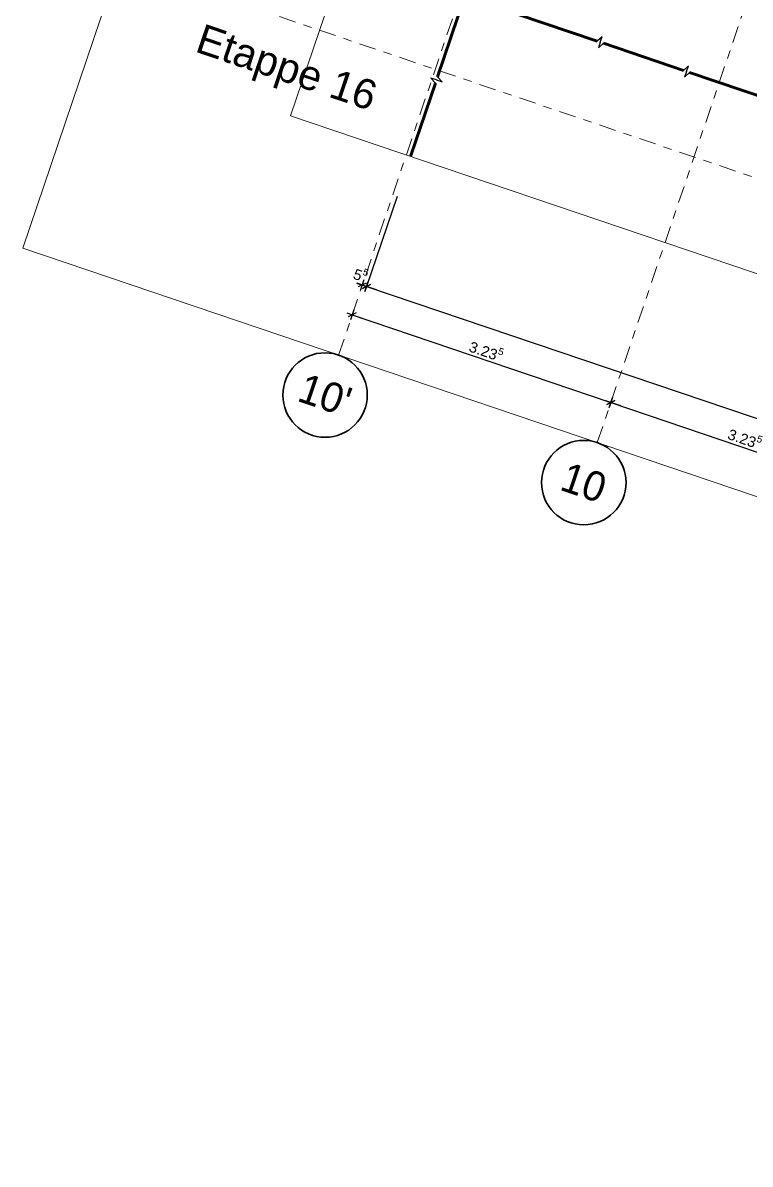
# Model space of a CAD drawing. Header units: metres. Extents: x 2661608 to 2661648.6, y 1209464.3 to 1209501.1.
# Drawn here: x 2661607.96 to 2661616.57, y 1209464.29 to 1209477.8 of the extents above; entities that cross this region are included whole.
import ezdxf

# ---------------------------------------------------------------- set-up
doc = ezdxf.new("R2010")
doc.units = ezdxf.units.M
doc.header["$PDMODE"] = 65
doc.linetypes.add('AUSGEZOGEN', pattern=[0])
doc.linetypes.add('PHANTOM2_S8', pattern=[0.3, 0.2, -0.05, 0, -0.05])
for name, color, linetype, lineweight in [('TB_639', 7, 'AUSGEZOGEN', 25), ('TB_643', 7, 'AUSGEZOGEN', 25), ('TB_649', 7, 'AUSGEZOGEN', 25), ('TB_650', 7, 'AUSGEZOGEN', 25)]:
    doc.layers.add(name, color=color, linetype=linetype, lineweight=lineweight)
doc.styles.add('ARIAL', font='arial.ttf')
doc.dimstyles.new('DIMSTYLE_2', dxfattribs={"dimtxt": 0.125, "dimasz": 0.125, "dimexe": 0, "dimexo": 0, "dimgap": 0.0625, "dimtad": 2, "dimdec": 3, "dimrnd": 0.005, "dimzin": 4, "dimdsep": 46, "dimtxsty": 'ARIAL', "dimblk1": 'ALL_ML_STRICH', "dimblk2": 'ALL_ML_STRICH', "dimsah": 1, "dimcen": 0, "dimclrd": 7, "dimclre": 7, "dimclrt": 7, "dimadec": 0, "dimazin": 0, "dimtfac": 1, "dimtdec": 0, "dimtix": 1, "dimtmove": 2, "dimatfit": 3, "dimfxl": 0, "dimtzin": 0, "dimlwd": 0, "dimlwe": 25, "dimarcsym": 0})
doc.dimstyles.new('DIMSTYLE_3', dxfattribs={"dimtxt": 0.125, "dimasz": 0.125, "dimexe": 0, "dimexo": 0, "dimgap": 0.0625, "dimtad": 2, "dimdec": 3, "dimrnd": 0.005, "dimzin": 4, "dimdsep": 46, "dimtxsty": 'ARIAL', "dimblk1": 'ALL_ML_STRICH', "dimblk2": 'ALL_ML_STRICH', "dimsah": 1, "dimcen": 0, "dimclrd": 7, "dimclre": 7, "dimclrt": 7, "dimadec": 0, "dimazin": 0, "dimtfac": 1, "dimtdec": 0, "dimtix": 1, "dimtmove": 2, "dimatfit": 3, "dimfxl": 0, "dimtzin": 0, "dimlwd": 0, "dimlwe": 25, "dimarcsym": 0})
doc.dimstyles.new('DIMSTYLE_4', dxfattribs={"dimtxt": 0.125, "dimasz": 0.125, "dimexe": 0, "dimexo": 0, "dimgap": 0.0625, "dimtad": 2, "dimdec": 1, "dimlfac": 100, "dimrnd": 0.5, "dimzin": 4, "dimdsep": 46, "dimtxsty": 'ARIAL', "dimblk1": 'ALL_ML_STRICH', "dimblk2": 'ALL_ML_STRICH', "dimsah": 1, "dimcen": 0, "dimclrd": 7, "dimclre": 7, "dimclrt": 7, "dimadec": 0, "dimazin": 0, "dimtfac": 1, "dimtdec": 0, "dimtix": 1, "dimtmove": 2, "dimatfit": 3, "dimfxl": 0, "dimtvp": 1.2, "dimtzin": 0, "dimlwd": 0, "dimlwe": 25, "dimarcsym": 0})

# ---------------------------------------------------------------- blocks, each defined once
blk = doc.blocks.new('ALL_ML_STRICH')
at = {"color": 0, "linetype": 'ByBlock', "lineweight": -2}
for p, q in [((-1, 0), (0.5, 0)), ((-0.3, -0.3), (0.3, 0.3)), ((0, -0.5), (0, 0.5))]:
    blk.add_line(p, q, dxfattribs=at)
blk = doc.blocks.new('*D15')
at = {"layer": 'DEFPOINTS', "color": 7, "linetype": 'AUSGEZOGEN', "lineweight": 25, "transparency": 16777216}
for p in [(2661612.252, 1209475.497), (2661611.861, 1209474.344), (2661615.138, 1209473.939)]:
    blk.add_point(p, dxfattribs=at)
at = {"layer": 'TB_649', "color": 7, "linetype": 'AUSGEZOGEN', "lineweight": -2, "transparency": 16777216}
for p, q in [((2661611.861, 1209474.344), (2661611.861, 1209474.344)), ((2661611.861, 1209474.344), (2661614.924, 1209473.307)), ((2661614.924, 1209473.307), (2661614.924, 1209473.307))]:
    blk.add_line(p, q, dxfattribs=at)
at = {"layer": 'TB_649', "color": 7, "linetype": 'AUSGEZOGEN', "lineweight": 25, "transparency": 16777216, "xscale": 0.125, "yscale": 0.125, "zscale": 0.125}
for p, rotation in [((2661611.861, 1209474.344), 161.2952432351559), ((2661614.924, 1209473.307), 341.295243235156)]:
    blk.add_blockref('ALL_ML_STRICH', p, dxfattribs=dict(at, rotation=rotation))
at = {"layer": 'TB_649', "color": 7, "linetype": 'AUSGEZOGEN', "lineweight": 25, "transparency": 16777216, "insert": (2661613.45, 1209473.927), "char_height": 0.125, "width": 0.625, "attachment_point": 5, "rotation": 341.2952, "style": 'ARIAL'}
blk.add_mtext('\\A1;{\\A1;{3.23\\H0.082500;\\S5^ ;}}', dxfattribs=at)
blk = doc.blocks.new('*D16')
at = {"layer": 'DEFPOINTS', "color": 7, "linetype": 'AUSGEZOGEN', "lineweight": 25, "transparency": 16777216}
for p in [(2661615.138, 1209473.939), (2661614.924, 1209473.307), (2661618.237, 1209473.011)]:
    blk.add_point(p, dxfattribs=at)
at = {"layer": 'TB_649', "color": 7, "linetype": 'AUSGEZOGEN', "lineweight": -2, "transparency": 16777216}
for p, q in [((2661614.924, 1209473.307), (2661614.924, 1209473.307)), ((2661614.924, 1209473.307), (2661617.986, 1209472.27)), ((2661617.986, 1209472.27), (2661617.986, 1209472.27))]:
    blk.add_line(p, q, dxfattribs=at)
at = {"layer": 'TB_649', "color": 7, "linetype": 'AUSGEZOGEN', "lineweight": 25, "transparency": 16777216, "xscale": 0.125, "yscale": 0.125, "zscale": 0.125}
for p, rotation in [((2661614.924, 1209473.307), 161.2952432351559), ((2661617.986, 1209472.27), 341.295243235156)]:
    blk.add_blockref('ALL_ML_STRICH', p, dxfattribs=dict(at, rotation=rotation))
at = {"layer": 'TB_649', "color": 7, "linetype": 'AUSGEZOGEN', "lineweight": 25, "transparency": 16777216, "insert": (2661616.512, 1209472.89), "char_height": 0.125, "width": 0.625, "attachment_point": 5, "rotation": 341.2952, "style": 'ARIAL'}
blk.add_mtext('\\A1;{\\A1;{3.23\\H0.082500;\\S5^ ;}}', dxfattribs=at)
blk = doc.blocks.new('*D21')
at = {"layer": 'DEFPOINTS', "color": 7, "linetype": 'AUSGEZOGEN', "lineweight": 25, "transparency": 16777216}
for p in [(2661612.629, 1209476.445), (2661612.206, 1209475.362), (2661611.981, 1209474.699)]:
    blk.add_point(p, dxfattribs=at)
at = {"layer": 'TB_649', "color": 7, "linetype": 'AUSGEZOGEN', "lineweight": -2, "transparency": 16777216}
for p, q in [((2661612.393, 1209475.747), (2661612.032, 1209474.682)), ((2661611.981, 1209474.699), (2661611.981, 1209474.699)), ((2661611.981, 1209474.699), (2661612.032, 1209474.682))]:
    blk.add_line(p, q, dxfattribs=at)
at = {"layer": 'TB_649', "color": 7, "linetype": 'AUSGEZOGEN', "lineweight": 25, "transparency": 16777216, "xscale": 0.125, "yscale": 0.125, "zscale": 0.125}
for p, rotation in [((2661612.032, 1209474.682), 341.2952431311741), ((2661611.981, 1209474.699), 161.2952431311741)]:
    blk.add_blockref('ALL_ML_STRICH', p, dxfattribs=dict(at, rotation=rotation))
at = {"layer": 'TB_649', "color": 7, "linetype": 'AUSGEZOGEN', "lineweight": 25, "transparency": 16777216, "insert": (2661611.964, 1209474.826), "char_height": 0.125, "width": 0.375, "attachment_point": 5, "rotation": 341.2952, "style": 'ARIAL'}
blk.add_mtext('\\A1;{\\A1;{5\\H0.082500;\\S5^ ;}}', dxfattribs=at)
blk = doc.blocks.new('*D22')
at = {"layer": 'DEFPOINTS', "color": 7, "linetype": 'AUSGEZOGEN', "lineweight": 25, "transparency": 16777216}
for p in [(2661612.629, 1209476.445), (2661612.032, 1209474.682), (2661637.18, 1209468.461)]:
    blk.add_point(p, dxfattribs=at)
at = {"layer": 'TB_649', "color": 7, "linetype": 'AUSGEZOGEN', "lineweight": -2, "transparency": 16777216}
for p, q in [((2661612.393, 1209475.747), (2661612.032, 1209474.682)), ((2661612.032, 1209474.682), (2661636.483, 1209466.403)), ((2661636.483, 1209466.403), (2661636.483, 1209466.403))]:
    blk.add_line(p, q, dxfattribs=at)
at = {"layer": 'TB_649', "color": 7, "linetype": 'AUSGEZOGEN', "lineweight": 25, "transparency": 16777216, "xscale": 0.125, "yscale": 0.125, "zscale": 0.125}
for p, rotation in [((2661612.032, 1209474.682), 161.2952431311741), ((2661636.483, 1209466.403), 341.2952431311741)]:
    blk.add_blockref('ALL_ML_STRICH', p, dxfattribs=dict(at, rotation=rotation))
at = {"layer": 'TB_649', "color": 7, "linetype": 'AUSGEZOGEN', "lineweight": 25, "transparency": 16777216, "insert": (2661624.31, 1209470.645), "char_height": 0.125, "width": 0.75, "attachment_point": 5, "rotation": 341.2952, "style": 'ARIAL'}
blk.add_mtext('\\A1;{\\A1;{25.81\\H0.082500;\\S5^ ;}}', dxfattribs=at)

msp = doc.modelspace()

# ---------------------------------------------------------------- linework, layer by layer
at = {"layer": 'TB_639', "color": 191, "linetype": 'AUSGEZOGEN', "lineweight": 13, "transparency": 33554687}
for p, q in [((2661611.1321, 1209476.7019), (2661618.0879, 1209497.2463)), ((2661638.4252, 1209467.4612), (2661611.1321, 1209476.7019))]:
    msp.add_line(p, q, dxfattribs=at)
at = {"layer": 'TB_643', "color": 191, "linetype": 'AUSGEZOGEN', "lineweight": 13, "transparency": 33554687}
for p, q in [((2661607.9624, 1209475.1357), (2661616.5217, 1209500.416)), ((2661639.9914, 1209464.2915), (2661607.9624, 1209475.1357))]:
    msp.add_line(p, q, dxfattribs=at)
at = {"layer": 'TB_643', "color": 7, "linetype": 'PHANTOM2_S8', "lineweight": 18, "transparency": 33554687}
for p, q in [((2661611.7006, 1209473.87), (2661620.5806, 1209500.0975)), ((2661614.7632, 1209472.8331), (2661623.6431, 1209499.0606)), ((2661609.1073, 1209478.5171), (2661641.1363, 1209467.6729)), ((2661614.7632, 1209472.833), (2661614.7632, 1209472.8331))]:
    msp.add_line(p, q, dxfattribs=at)
at = {"layer": 'TB_643', "color": 7, "linetype": 'AUSGEZOGEN', "lineweight": 35, "transparency": 33554687}
for centre in [(2661611.5403, 1209473.3964), (2661614.6028, 1209472.3595)]:
    msp.add_circle(centre, 0.5, dxfattribs=at)
at = {"layer": 'TB_650', "color": 1, "linetype": 'AUSGEZOGEN', "lineweight": 70, "transparency": 33554687}
for p, q in [((2661612.8717, 1209477.1626), (2661613.1924, 1209478.1098)), ((2661613.8143, 1209477.9053), (2661614.7615, 1209477.5846)), ((2661614.8346, 1209477.5598), (2661615.7818, 1209477.2391)), ((2661615.855, 1209477.2143), (2661616.8022, 1209476.8937)), ((2661612.5529, 1209476.2208), (2661612.847, 1209477.0894))]:
    msp.add_line(p, q, dxfattribs=at)
at = {"layer": 'TB_650', "color": 1, "linetype": 'AUSGEZOGEN', "lineweight": 25, "transparency": 33554687}
for p, q in [((2661614.8205, 1209477.6385), (2661614.7615, 1209477.5846)), ((2661614.7981, 1209477.5722), (2661614.7756, 1209477.5059)), ((2661614.7756, 1209477.5059), (2661614.8346, 1209477.5598)), ((2661614.7981, 1209477.5722), (2661614.8205, 1209477.6385)), ((2661615.8409, 1209477.293), (2661615.7818, 1209477.2391)), ((2661615.8184, 1209477.2267), (2661615.8409, 1209477.293)), ((2661612.9256, 1209477.1036), (2661612.8717, 1209477.1626)), ((2661615.8184, 1209477.2267), (2661615.796, 1209477.1604)), ((2661615.796, 1209477.1604), (2661615.855, 1209477.2143)), ((2661612.8593, 1209477.126), (2661612.793, 1209477.1485)), ((2661612.793, 1209477.1485), (2661612.847, 1209477.0894)), ((2661612.8593, 1209477.126), (2661612.9256, 1209477.1036))]:
    msp.add_line(p, q, dxfattribs=at)

# ---------------------------------------------------------------- texts
at = {"layer": 'TB_643', "color": 7, "linetype": 'AUSGEZOGEN', "lineweight": 50, "transparency": 33554687, "char_height": 0.35, "attachment_point": 5, "rotation": 341.29524, "style": 'ARIAL'}
for s, insert, width in [("\\W0.96;10'", (2661611.5403, 1209473.3964), 0.809554), ('\\W0.95;10', (2661614.6028, 1209472.3595), 0.715101)]:
    msp.add_mtext(s, dxfattribs=dict(at, insert=insert, width=width))
at = {"layer": 'TB_650', "color": 7, "linetype": 'AUSGEZOGEN', "lineweight": 18, "transparency": 33554687, "insert": (2661610.026, 1209477.5817), "char_height": 0.35, "width": 2.413509, "attachment_point": 4, "rotation": 341.29524, "style": 'ARIAL'}
msp.add_mtext('\\W0.99;Etappe 16', dxfattribs=at)

# ---------------------------------------------------------------- dimensions: what is measured, and where the dimension line sits
at = {"layer": 'TB_649', "color": 7, "linetype": 'AUSGEZOGEN', "lineweight": 25, "transparency": 33554687}
for base, p1, p2, dimstyle, picture, middle in [((2661612.0317, 1209474.6817), (2661611.9812, 1209474.6988), (2661612.3925, 1209475.7473), 'DIMSTYLE_4', '*D21', (2661611.9636, 1209474.8258)), ((2661636.4833, 1209466.403), (2661612.3925, 1209475.7473), (2661636.4833, 1209466.403), 'DIMSTYLE_3', '*D22', (2661624.3103, 1209470.6455)), ((2661614.9235, 1209473.3067), (2661611.861, 1209474.3436), (2661614.9235, 1209473.3067), 'DIMSTYLE_2', '*D15', (2661613.4497, 1209473.9268)), ((2661617.9861, 1209472.2698), (2661614.9235, 1209473.3067), (2661617.9861, 1209472.2698), 'DIMSTYLE_3', '*D16', (2661616.5122, 1209472.8899))]:
    dim = msp.add_linear_dim(base=base, p1=p1, p2=p2, angle=341.29524, dimstyle=dimstyle, override={"dimpost": '<>', "dimclrd": 7, "dimclre": 7, "dimclrt": 7, "dimlwd": 0, "dimlwe": 25}, dxfattribs=at)
    dim.commit()
    dim.dimension.update_dxf_attribs({"geometry": picture, "text_midpoint": middle, "dimtype": 160})

doc.saveas('drawing.dxf')
